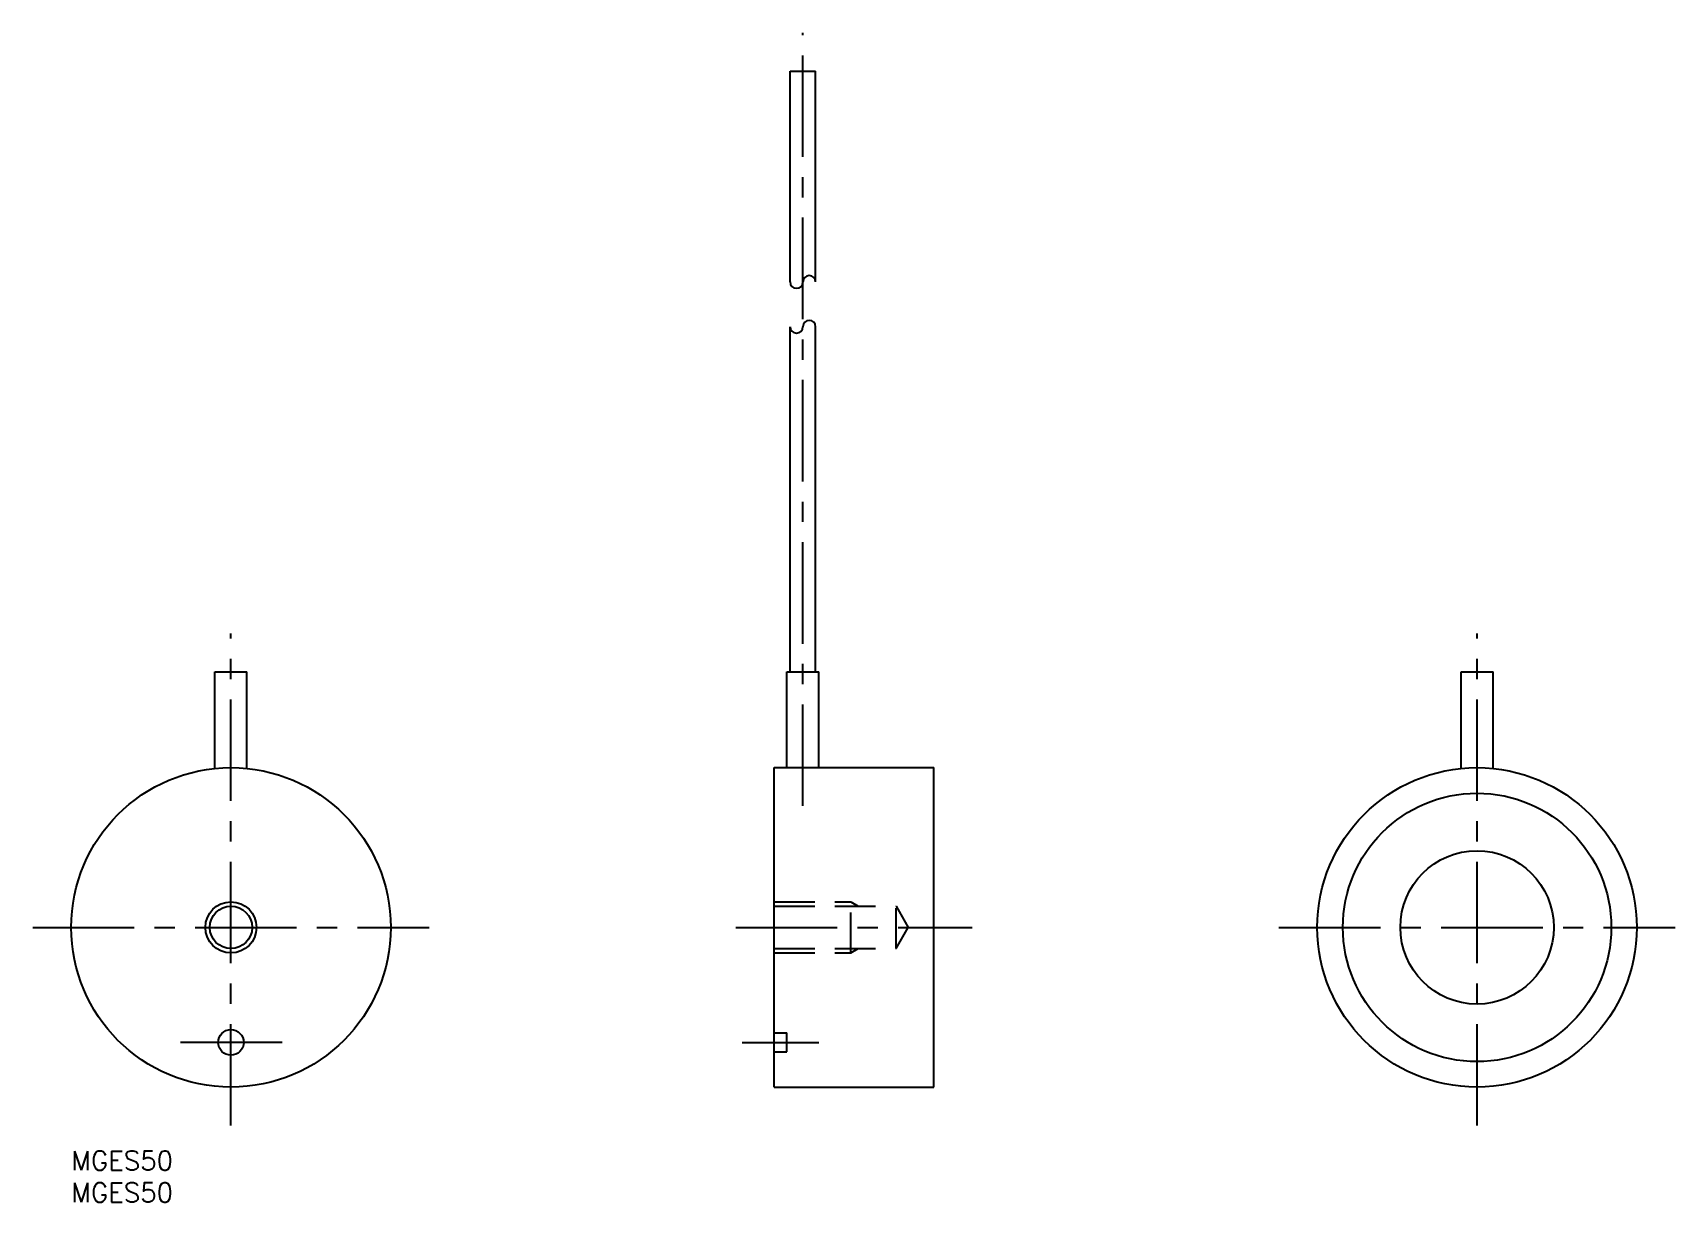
# Model space of a CAD drawing. Extents: x -6 to 251, y -8 to 175.
import ezdxf

# ---------------------------------------------------------------- set-up
doc = ezdxf.new("R2010")
doc.units = 0
doc.header["$LTSCALE"] = 0.5
doc.linetypes.add('CENTER', pattern=[50.8, 31.75, -6.35, 6.35, -6.35])
doc.linetypes.add('DASHED', pattern=[19.05, 12.7, -6.35])
for name, color, linetype in [('MSM_CENTER', 1, 'CENTER'), ('MSM_CONTINUOUS', 7, 'CONTINUOUS'), ('MSM_DASHED', 4, 'DASHED'), ('MSM_NARROW', 5, 'CONTINUOUS'), ('MSM_PART_NUMBER', 7, 'CONTINUOUS')]:
    doc.layers.add(name, color=color, linetype=linetype)
doc.styles.get("Standard").update_dxf_attribs({"font": 'txt.shx', "height": 3, "bigfont": 'bigfont.shx'})

# ---------------------------------------------------------------- blocks, each defined once
blk = doc.blocks.new('*U8')
at = {"layer": 'MSM_PART_NUMBER'}
blk.add_text('MGES50', height=3, dxfattribs=at).set_placement((0, -3))
blk = doc.blocks.new('*U9')
at = {"layer": 'MSM_PART_NUMBER'}
blk.add_text('MGES50', height=3, dxfattribs=at).set_placement((0, -8))

msp = doc.modelspace()

# ---------------------------------------------------------------- linework, layer by layer
at = {"layer": 'MSM_CENTER'}
for p, q in [((114.5, 54), (114.5, 175)), ((25, 4), (25, 81)), ((220, 4), (220, 81)), ((-6, 35), (56, 35)), ((104, 35), (141, 35)), ((189, 35), (251, 35)), ((33, 17), (17, 17)), ((105, 17), (117, 17))]:
    msp.add_line(p, q, dxfattribs=at)
at = {"layer": 'MSM_CONTINUOUS'}
for p, q in [((112.5, 136.02), (112.5, 169)), ((112.5, 169), (116.5, 169)), ((116.5, 136.02), (116.5, 169)), ((112.5, 75), (112.5, 129)), ((116.5, 75), (116.5, 129)), ((22.5, 75), (27.5, 75)), ((22.5, 59.87), (22.5, 75)), ((27.5, 59.87), (27.5, 75)), ((112, 60), (112, 75)), ((112, 75), (117, 75)), ((117, 60), (117, 75)), ((217.5, 75), (222.5, 75)), ((217.5, 59.87), (217.5, 75)), ((222.5, 59.87), (222.5, 75)), ((110, 60), (135, 60)), ((110, 10), (110, 60)), ((135, 10), (135, 60)), ((110, 10), (135, 10))]:
    msp.add_line(p, q, dxfattribs=at)
for centre, radius in [((25, 35), 25), ((220, 35), 25), ((220, 35), 21), ((220, 35), 12), ((25, 35), 3.32), ((25, 17), 2)]:
    msp.add_circle(centre, radius, dxfattribs=at)
at = {"layer": 'MSM_DASHED'}
for p, q in [((110, 39), (122, 39)), ((122, 31), (122, 39)), ((122, 39), (123.17, 38.32)), ((110, 38.32), (129.08, 38.32)), ((129.08, 31.68), (129.08, 38.32)), ((129.08, 38.32), (131, 35)), ((129.08, 31.68), (131, 35)), ((110, 31.68), (129.08, 31.68)), ((110, 31), (122, 31)), ((122, 31), (123.17, 31.68)), ((110, 18.5), (112, 18.5)), ((112, 15.5), (112, 18.5)), ((110, 15.5), (112, 15.5))]:
    msp.add_line(p, q, dxfattribs=at)
at = {"layer": 'MSM_NARROW'}
msp.add_circle((25, 35), 4, dxfattribs=at)
for centre, start, end in [((115.5, 136.02), 360, 180), ((113.5, 136.02), 180, 360), ((113.5, 129), 180, 360), ((115.5, 129), 0, 180)]:
    msp.add_arc(centre, 1, start, end, dxfattribs=at)

# ---------------------------------------------------------------- block references
at = {"layer": 'MSM_CONTINUOUS'}
for name in ['*U8', '*U9']:
    msp.add_blockref(name, (0, 0), dxfattribs=at)

doc.saveas('drawing.dxf')
